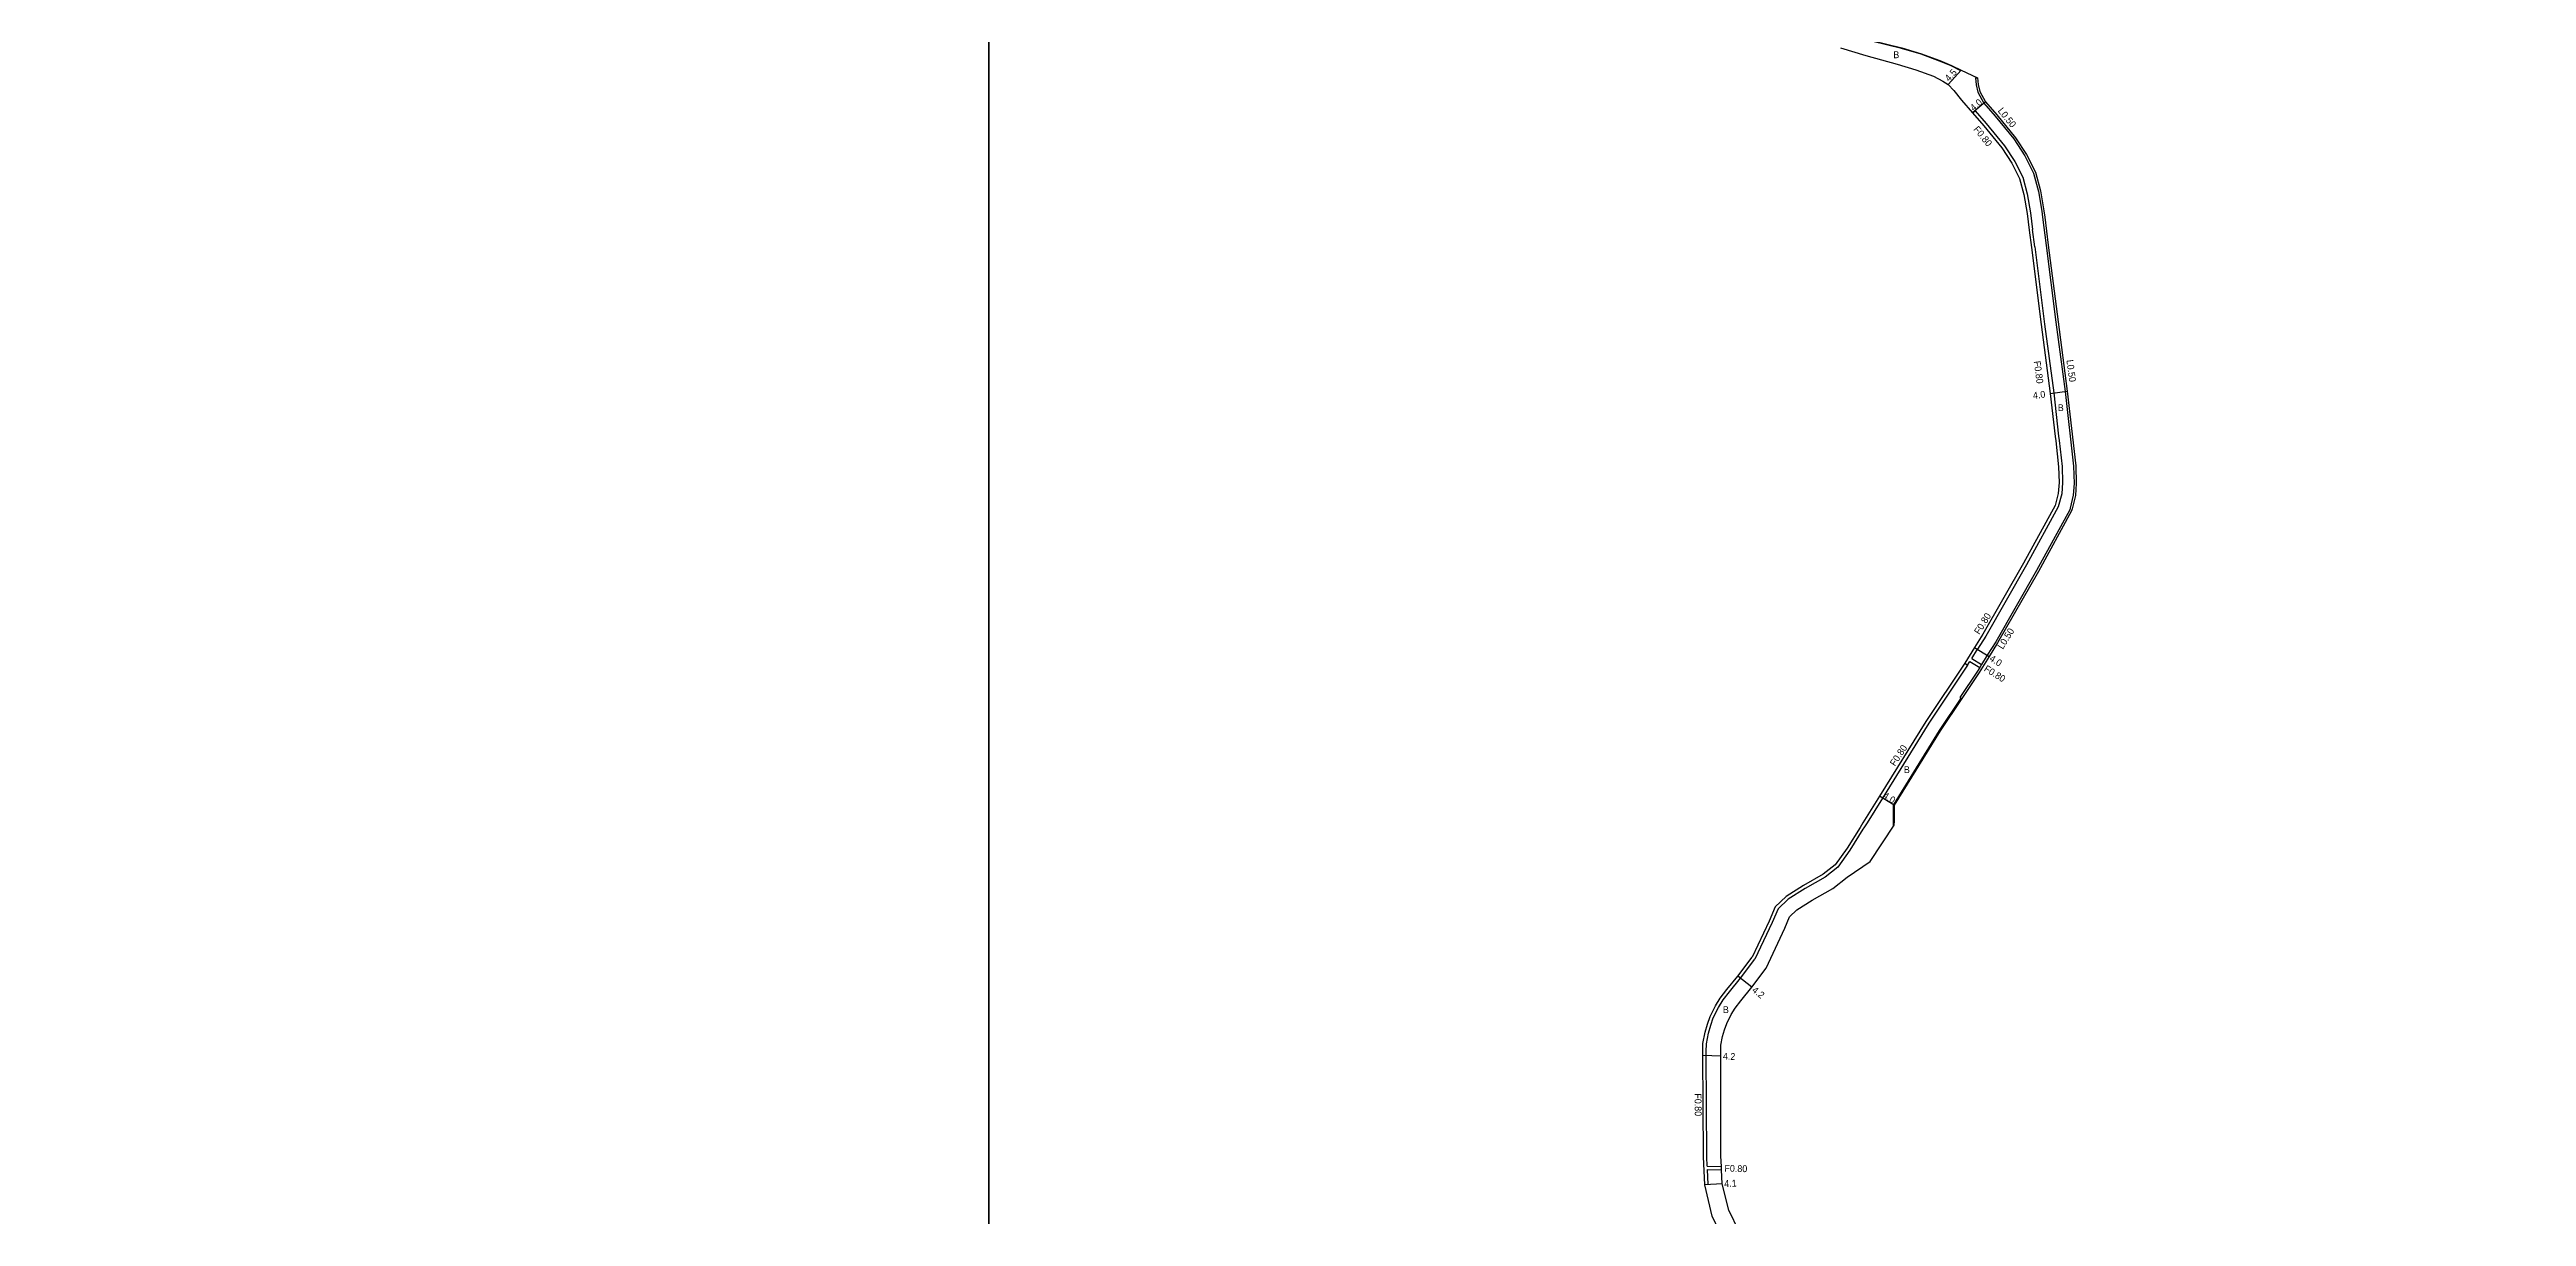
# Model space of a CAD drawing. Header units: metres. Extents: x -24000 to -21600, y -108000 to -105000.
# Drawn here: x -23420 to -22840, y -105939 to -105665 of the extents above; entities that cross this region are included whole.
import ezdxf

# ---------------------------------------------------------------- set-up
doc = ezdxf.new("R2010")
doc.units = ezdxf.units.M
doc.header["$LTSCALE"] = 2.5
for name, color, linetype in [('側溝・桝', 7, 'Continuous'), ('図郭', 7, 'Continuous'), ('幅員', 7, 'Continuous'), ('歩道・分離帯・安全施設', 7, 'Continuous'), ('舗装', 7, 'Continuous'), ('道路', 7, 'Continuous')]:
    doc.layers.add(name, color=color, linetype=linetype)
doc.styles.get("Standard").update_dxf_attribs({"font": ''})
doc.styles.get('Standard').set_extended_font_data('@MS PGothic')

msp = doc.modelspace()

# ---------------------------------------------------------------- linework, layer by layer
at = {"layer": '側溝・桝'}
for points in [[(-22968.67, -105671.83), (-22968.17, -105671.79)], [(-22968.67, -105671.83), (-22968.51, -105673.43), (-22968.1, -105675.17), (-22966.74, -105677.72), (-22964.07, -105680.79), (-22959.69, -105686.15), (-22957.14, -105690.07), (-22955.05, -105694.13), (-22953.91, -105698.42), (-22953.12, -105703.06), (-22952.93, -105704.51)], [(-22969.35, -105680.05), (-22968.74, -105679.52), (-22966.14, -105682.53), (-22961.87, -105687.75), (-22959.47, -105691.42), (-22957.58, -105695.11), (-22956.55, -105699), (-22955.79, -105703.46), (-22955.29, -105707.39)], [(-22952.93, -105704.51), (-22952.1, -105711.1)], [(-22952.1, -105711.1), (-22949.8, -105729.1), (-22947.67, -105745.31), (-22945.67, -105762.82), (-22945.57, -105766.88), (-22945.76, -105769.63), (-22946.45, -105772.66), (-22946.59, -105773.06), (-22954.33, -105787.27), (-22963.94, -105804.02)], [(-22954.77, -105711.45), (-22955.29, -105707.39)], [(-22954.77, -105711.45), (-22952.47, -105729.53), (-22950.34, -105745.68), (-22949.19, -105755.82)], [(-22949.07, -105756.82), (-22948.38, -105762.93), (-22948.27, -105766.65), (-22948.46, -105769.33), (-22949.28, -105772.35), (-22956.7, -105785.96), (-22966.26, -105802.64), (-22968.2, -105805.74)], [(-22949.19, -105755.82), (-22949.07, -105756.82)], [(-22963.94, -105804.02), (-22965.91, -105807.17), (-22967.26, -105809.34), (-22967.69, -105810.02), (-22968.23, -105810.89), (-22972.33, -105817.04)], [(-22970.53, -105809.47), (-22979.61, -105823.08), (-22990.46, -105840.63), (-22994.1, -105846.41)], [(-22971.2, -105809.04), (-22970.53, -105809.47)], [(-22970.53, -105809.47), (-22969.98, -105808.59)], [(-22969.98, -105808.59), (-22967.69, -105810.02)], [(-22969.55, -105807.91), (-22968.2, -105805.74)], [(-22969.55, -105807.91), (-22967.26, -105809.34)], [(-22972.33, -105817.04), (-22972.04, -105817.23), (-22971.91, -105817.31)], [(-22994.1, -105846.41), (-22994.87, -105847.64), (-22995.05, -105847.94), (-22998.11, -105852.85), (-23000.97, -105856.81), (-23003.9, -105859.17), (-23008.62, -105861.82), (-23012.57, -105864.31), (-23014.94, -105866.6), (-23016.3, -105869.81), (-23020.37, -105878.37)], [(-23031.56, -105926.91), (-23031.67, -105924.68), (-23031.71, -105912.54), (-23031.79, -105900.97), (-23031.78, -105900.06), (-23031.76, -105898.23), (-23031.3, -105895.7), (-23030.73, -105893.86), (-23030.13, -105892.11), (-23028.89, -105889.74), (-23027.83, -105887.95), (-23026.31, -105886.03), (-23023.74, -105882.83), (-23020.37, -105878.37)], [(-23031.33, -105931.21), (-23032.13, -105931.25)], [(-23031.56, -105926.91), (-23028.25, -105926.98)], [(-23031.51, -105927.71), (-23028.21, -105927.78)], [(-23031.33, -105931.21), (-23031.51, -105927.71)]]:
    msp.add_lwpolyline(points, dxfattribs=at)
at = {"layer": '図郭'}
for points in [[(-24000, -105600), (-23200, -105600), (-23200, -106200), (-24000, -106200)], [(-23200, -105600), (-22400, -105600), (-22400, -106200), (-23200, -106200)]]:
    msp.add_lwpolyline(points, close=True, dxfattribs=at)
at = {"layer": '幅員'}
for points in [[(-22972.02, -105670.04), (-22975.08, -105673.34)], [(-22966.32, -105677.43), (-22969.35, -105680.05)], [(-22951.14, -105745.77), (-22947.17, -105745.25)], [(-22968.87, -105805.32), (-22965.48, -105807.44)], [(-22987.74, -105842.32), (-22991.14, -105840.21)], [(-23021.1, -105884.96), (-23024.37, -105882.34)], [(-23028.39, -105901.1), (-23032.59, -105900.97)], [(-23028.03, -105931.04), (-23032.13, -105931.25)]]:
    msp.add_lwpolyline(points, dxfattribs=at)
at = {"layer": '歩道・分離帯・安全施設'}
for points in [[(-22972.09, -105670.17), (-22974.34, -105669.04), (-22977.07, -105667.88), (-22981.39, -105666.3), (-22985.99, -105664.9), (-22993.02, -105663.25), (-22999.01, -105661.13), (-23004.98, -105659.01), (-23005.81, -105658.72), (-23009.37, -105657.46), (-23025.02, -105651.82), (-23035.47, -105647.99), (-23035.59, -105647.94), (-23058.57, -105639.18), (-23065.54, -105635.95), (-23070.77, -105632.74), (-23081.81, -105625.69)], [(-22987.86, -105847.18), (-22987.86, -105846.82), (-22987.87, -105846.41), (-22987.89, -105842.28), (-22977.1, -105824.82), (-22972.04, -105817.23)]]:
    msp.add_lwpolyline(points, dxfattribs=at)
at = {"layer": '道路'}
for points in [[(-23029.41, -105650.05), (-23024.97, -105651.68), (-23009.31, -105657.32), (-23005.76, -105658.58), (-23004.93, -105658.87), (-22998.96, -105660.98), (-22992.98, -105663.1), (-22985.96, -105664.75), (-22981.35, -105666.16), (-22977.01, -105667.74), (-22974.27, -105668.9), (-22972.02, -105670.04)], [(-23000.29, -105664.75), (-22994.41, -105666.56), (-22987.06, -105668.6), (-22982.62, -105669.95), (-22978.48, -105671.46), (-22976.35, -105672.58), (-22975.08, -105673.34), (-22973.71, -105674.76), (-22971.97, -105677.03), (-22969.35, -105680.05), (-22966.75, -105683.05), (-22962.52, -105688.23), (-22960.17, -105691.83), (-22958.33, -105695.4), (-22957.33, -105699.17), (-22956.58, -105703.58), (-22956.08, -105707.49), (-22955.57, -105711.55)], [(-22972.02, -105670.04), (-22968.17, -105671.79), (-22968.02, -105673.34), (-22967.63, -105674.99), (-22966.32, -105677.43), (-22963.69, -105680.47), (-22959.28, -105685.86), (-22956.7, -105689.81), (-22954.58, -105693.95), (-22953.42, -105698.31), (-22952.62, -105702.99), (-22952.44, -105704.45), (-22951.6, -105711.04)], [(-22951.6, -105711.04), (-22949.31, -105729.04), (-22947.17, -105745.25), (-22945.17, -105762.79), (-22945.07, -105766.89), (-22945.26, -105769.71), (-22945.97, -105772.8), (-22946.14, -105773.27), (-22953.9, -105787.51), (-22963.51, -105804.27), (-22965.48, -105807.44), (-22967.81, -105811.16), (-22971.91, -105817.31), (-22976.98, -105824.9), (-22987.74, -105842.32), (-22987.72, -105846.41)], [(-22955.57, -105711.55), (-22953.26, -105729.63), (-22951.14, -105745.77), (-22949.98, -105755.91), (-22949.87, -105756.91)], [(-22949.87, -105756.91), (-22949.18, -105762.99), (-22949.07, -105766.63), (-22949.26, -105769.2), (-22950.03, -105772.05), (-22957.4, -105785.57), (-22966.94, -105802.23), (-22968.87, -105805.32), (-22971.2, -105809.04)], [(-22971.2, -105809.04), (-22980.28, -105822.65), (-22991.14, -105840.21), (-22995.05, -105846.41)], [(-23024.11, -105942.19), (-23026.51, -105937.2), (-23028.03, -105931.04), (-23028.21, -105927.78), (-23028.25, -105926.98), (-23028.37, -105924.59), (-23028.41, -105912.51), (-23028.39, -105901.1), (-23028.36, -105898.55), (-23027.99, -105896.51), (-23027.5, -105894.92), (-23026.99, -105893.46), (-23025.92, -105891.39), (-23025.03, -105889.88), (-23023.65, -105888.15), (-23021.1, -105884.96), (-23017.71, -105880.48), (-23013.38, -105871.11), (-23012.25, -105868.45), (-23010.58, -105866.84), (-23006.97, -105864.56), (-23002.1, -105861.82), (-22998.78, -105859.15), (-22993.39, -105855.53), (-22987.71, -105846.96), (-22987.72, -105846.41)], [(-22995.05, -105846.41), (-22995.73, -105847.51), (-22998.77, -105852.4), (-23001.56, -105856.25), (-23004.35, -105858.5), (-23009.03, -105861.13), (-23013.06, -105863.68), (-23015.61, -105866.14), (-23017.03, -105869.48), (-23021.06, -105877.95)], [(-23027.8, -105943.98), (-23030.39, -105938.59), (-23032.13, -105931.25), (-23032.47, -105924.7), (-23032.51, -105912.55), (-23032.59, -105900.97), (-23032.58, -105900.05), (-23032.56, -105898.15), (-23032.08, -105895.5), (-23031.49, -105893.61), (-23030.86, -105891.8), (-23029.59, -105889.35), (-23028.5, -105887.5), (-23026.93, -105885.53), (-23024.37, -105882.34), (-23021.06, -105877.95)]]:
    msp.add_lwpolyline(points, dxfattribs=at)

# ---------------------------------------------------------------- texts
at = {"layer": '側溝・桝'}
for s, rotation, p in [('L0.50', 309.25001, (-22963.54, -105679.6)), ('F0.80', 309.24842, (-22969.25, -105683.93)), ('F0.80', 277.51395, (-22955.02, -105738.27)), ('L0.50', 277.51406, (-22947.36, -105737.99)), ('F0.80', 57.99462, (-22967.76, -105802.42)), ('L0.50', 57.99938, (-22962.26, -105805.88)), ('F0.80', 327.99551, (-22966.83, -105810.72)), ('F0.80', 56.27534, (-22987.54, -105833.28)), ('F0.80', 270.37439, (-23034.51, -105909.83)), ('F0.80', 358.68784, (-23027.54, -105928.19))]:
    msp.add_text(s, height=1.6, rotation=rotation, dxfattribs=at).set_placement(p)
at = {"layer": '幅員'}
for s, rotation, p in [('4.5', 47.21912, (-22974.88, -105672.8)), ('4.0', 40.89602, (-22969.11, -105679.71)), ('4.0', 7.51243, (-22955.1, -105747.1)), ('4.0', 327.99596, (-22965.57, -105808.33)), ('4.0', 328.09295, (-22990.55, -105840.46)), ('4.2', 321.27799, (-23021.21, -105885.9)), ('4.2', 358.2394, (-23027.91, -105901.92)), ('4.1', 3.04313, (-23027.54, -105931.81))]:
    msp.add_text(s, height=1.6, rotation=rotation, dxfattribs=at).set_placement(p)
at = {"layer": '舗装'}
for p in [(-22987.93, -105667.21), (-22949.38, -105749.94), (-22985.45, -105834.77), (-23027.89, -105891.03)]:
    msp.add_text('B', height=1.6, dxfattribs=at).set_placement(p)

doc.saveas('drawing.dxf')
